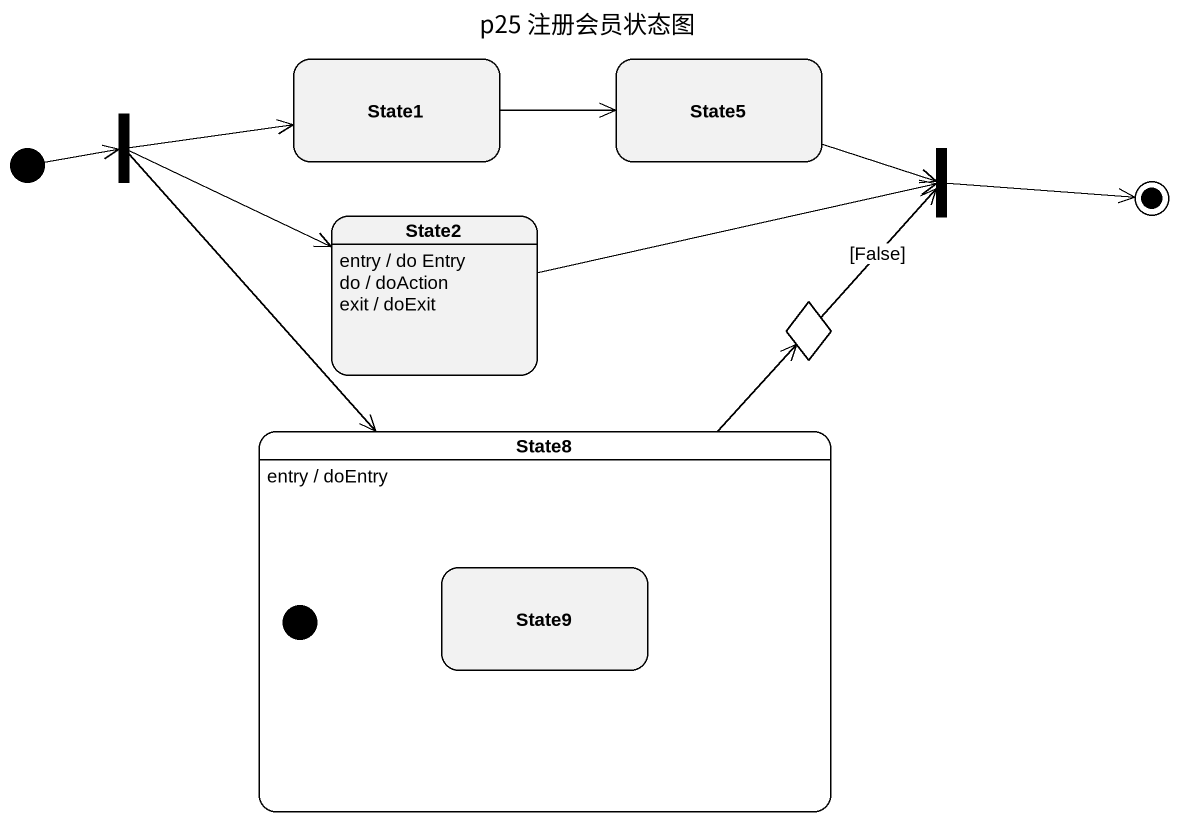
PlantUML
@startuml
title p25 注册会员状态图
hide empty description
state State1
state State5
state fork1 <<fork>>
state fork2 <<join>>
state State2
State2 : entry / do Entry
State2 : do / doAction
State2 : exit / doExit
state choice1 <<choice>>
state State8 {
  state initial2 <<start>>
  state State9
}
State8 : entry / doEntry
[*] -right-> fork1
State1 -right-> State5
State5 -right-> fork2
fork1 -right-> State1
fork1 -right-> State2
fork1 --> State8
State2 -right-> fork2
choice1 -up-> fork2 : [False]
State8 -up-> choice1
fork2 -right-> [*]
@enduml
